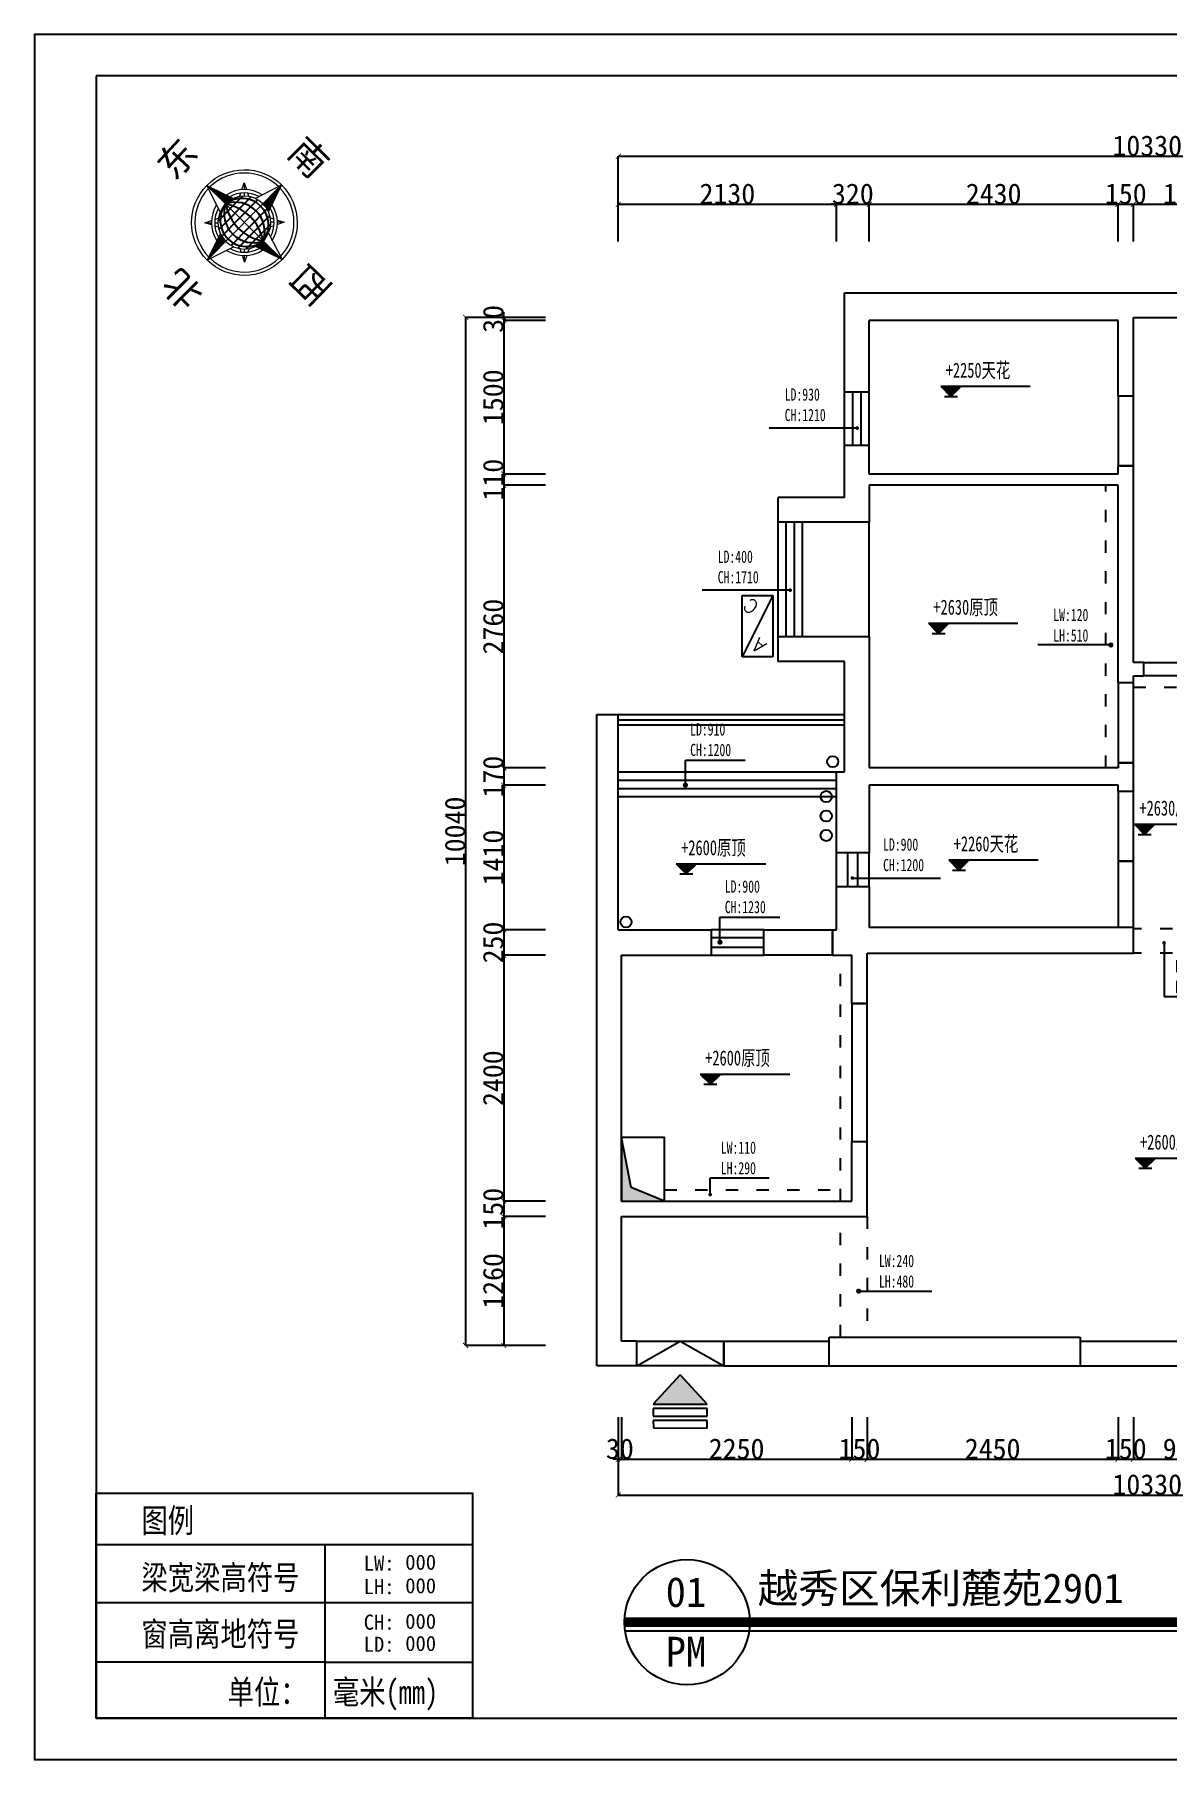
# Model space of a CAD drawing. Header units: millimetres. Extents: x -113526 to 211532, y -79714 to 28306.
# Drawn here: x 89964 to 101028, y -17124 to -278 of the extents above; entities that cross this region are included whole.
import ezdxf
from ezdxf.enums import TextEntityAlignment as Align

# ---------------------------------------------------------------- set-up
doc = ezdxf.new("R2010")
doc.units = ezdxf.units.MM
doc.header["$PDMODE"] = 35
doc.linetypes.add('ACAD_ISO03W100', pattern=[30, 12, -18])
for name, color, linetype in [('$Longfin_AP_HATCH', 1, 'Continuous'), ('10线框', 8, 'Continuous'), ('J-墙体', 7, 'Continuous'), ('原始图层', 150, 'Continuous'), ('填充', 8, 'Continuous'), ('层高', 151, 'Continuous'), ('文字说明', 4, 'Continuous'), ('文本层', 3, 'Continuous'), ('标注', 8, 'Continuous')]:
    doc.layers.add(name, color=color, linetype=linetype)
doc.layers.add('内线', color=8, linetype='Continuous', lineweight=9)
doc.layers.add('外线', color=4, linetype='Continuous', lineweight=15)
doc.styles.add('HT', font='simhei.ttf', dxfattribs={"width": 0.8})
doc.styles.get("Standard").update_dxf_attribs({"font": 'txt', "bigfont": 'gbcbig.shx'})
doc.styles.add('宋体', font='', dxfattribs={"width": 0.7})
doc.styles.add('标准', font='simhei.ttf')
doc.styles.add('黑体', font='simhei.ttf', dxfattribs={"width": 0.8})
doc.styles.get('宋体').set_extended_font_data('新宋体')
doc.dimstyles.new('50', dxfattribs={"dimtxt": 120, "dimasz": 50, "dimexe": 1, "dimexo": 1, "dimgap": 1, "dimtad": 1, "dimdec": 0, "dimtxsty": '标准', "dimblk": 'ARCHTICK', "dimcen": 0, "dimdle": 1, "dimclrd": 157, "dimclre": 157, "dimclrt": 40, "dimadec": 0, "dimazin": 0, "dimtfac": 1, "dimtdec": 0, "dimtix": 1, "dimtmove": 2, "dimatfit": 3, "dimldrblk": 'DOT', "dimfxl": 100, "dimarcsym": 0})

# ---------------------------------------------------------------- blocks, each defined once
blk = doc.blocks.new('图框')
at = {"layer": '10线框', "color": 4}
blk.add_lwpolyline([(320670, -86662), (301520, -86662), (301520, -100262), (320670, -100262)], close=True, dxfattribs=at)
blk = doc.blocks.new('*X105')
at = {"color": 0, "linetype": 'ByBlock'}
for p, q in [((-215.75, 162.49), (-215.747, 162.49)), ((-215.75, 162.48), (-215.743, 162.48)), ((-215.75, 162.47), (-215.74, 162.47)), ((-215.75, 162.46), (-215.737, 162.46)), ((-215.75, 162.45), (-215.733, 162.45)), ((-215.75, 162.44), (-215.73, 162.44)), ((-215.75, 162.43), (-215.727, 162.43)), ((-215.75, 162.42), (-215.723, 162.42)), ((-215.75, 162.41), (-215.72, 162.41)), ((-215.75, 162.4), (-215.717, 162.4)), ((-215.75, 162.39), (-215.713, 162.39)), ((-215.75, 162.38), (-215.71, 162.38)), ((-215.75, 162.37), (-215.707, 162.37)), ((-215.75, 162.36), (-215.703, 162.36)), ((-215.75, 162.35), (-215.7, 162.35)), ((-215.75, 162.34), (-215.697, 162.34)), ((-215.75, 162.33), (-215.693, 162.33)), ((-215.75, 162.32), (-215.69, 162.32)), ((-215.75, 162.31), (-215.687, 162.31)), ((-215.75, 162.3), (-215.683, 162.3)), ((-215.75, 162.29), (-215.68, 162.29)), ((-215.75, 162.28), (-215.677, 162.28)), ((-215.75, 162.27), (-215.673, 162.27)), ((-215.75, 162.26), (-215.67, 162.26)), ((-215.75, 162.25), (-215.667, 162.25))]:
    blk.add_line(p, q, dxfattribs=at)
blk = doc.blocks.new('A$C2CD672AE')
at = {"layer": '内线'}
for p, q in [((1439, 2139), (1490, 716)), ((1073, 1791), (1139, 1730)), ((1171, 1700), (1204, 1670)), ((1737, 1720), (1707, 1688)), ((1828, 1818), (1767, 1753)), ((2175, 1453), (753, 1402)), ((1192, 1134), (1222, 1167)), ((1757, 1155), (1725, 1185)), ((1101, 1037), (1161, 1102)), ((1855, 1064), (1790, 1124))]:
    blk.add_line(p, q, dxfattribs=at)
blk.add_ellipse((1464, 1427), major_axis=(711, 26), ratio=1, start_param=3.141978264177717, end_param=9.425163571357302, dxfattribs=at)
at = {"layer": '填充'}
for p, q in [((1219, 1686), (1690, 1703)), ((1117, 1504), (1805, 1529)), ((1150, 1594), (1766, 1616)), ((1123, 1326), (1812, 1351)), ((1163, 1239), (1779, 1261)), ((1239, 1152), (1709, 1169))]:
    blk.add_line(p, q, dxfattribs=at)
for centre, major_axis, start_param, end_param in [((1512, 1429), (359, 13), 1.703934, 4.579254), ((1638, 1434), (396, 14), 2.024394, 4.258792), ((1978, 1446), (624, 23), 2.535824, 3.747363), ((1417, 1426), (359, 13), -1.437658, 1.437662), ((1291, 1421), (396, 14), -1.117199, 1.117198), ((951, 1409), (624, 23), -0.605771, 0.605769)]:
    blk.add_ellipse(centre, major_axis=major_axis, ratio=1, start_param=start_param, end_param=end_param, dxfattribs=at)
at = {"layer": '外线', "color": 4}
for p, q in [((1326, 1755), (1439, 2139)), ((1439, 2139), (1578, 1764)), ((1119, 1708), (1073, 1791)), ((1073, 1791), (1160, 1752)), ((1166, 1621), (1142, 1665)), ((1204, 1732), (1249, 1711)), ((1658, 1726), (1702, 1749)), ((1745, 1773), (1828, 1818)), ((1768, 1688), (1748, 1642)), ((1828, 1818), (1788, 1732)), ((753, 1402), (1127, 1542)), ((1136, 1289), (753, 1402)), ((1792, 1566), (2175, 1453)), ((2175, 1453), (1801, 1313)), ((1160, 1167), (1181, 1212)), ((1762, 1233), (1786, 1190)), ((1101, 1037), (1140, 1123)), ((1184, 1082), (1101, 1037)), ((1270, 1129), (1226, 1105)), ((1490, 716), (1350, 1090)), ((1602, 1100), (1490, 716)), ((1724, 1123), (1679, 1144)), ((1855, 1064), (1769, 1103)), ((1810, 1147), (1855, 1064))]:
    blk.add_line(p, q, dxfattribs=at)
for major_axis, start_param, end_param in [((667, 24), 1.593102, 3.119284), ((667, 24), 0.022306, 1.548488), ((444, 16), 1.779546, 2.932844), ((444, 16), 0.208747, 1.362046), ((400, 14), 1.84607, 2.866322), ((356, 13), 3.142587, 9.425772), ((400, 14), 0.275272, 1.295524), ((667, 24), -1.548489, -0.022306), ((667, 24), 3.163899, 4.690082), ((444, 16), 3.350341, 4.503639), ((400, 14), 3.416861, 4.437113), ((444, 16), -1.362047, -0.208749), ((400, 14), -1.295523, -0.275271)]:
    blk.add_ellipse((1464, 1427), major_axis=major_axis, ratio=1, start_param=start_param, end_param=end_param, dxfattribs=at)
at = {"layer": '填充', "zscale": 1423.198896863453}
for p, xscale, yscale, rotation in [((316625, -217920), 1423.198923259011, 1423.198883873476, 2.064354803936039), ((220812, 316588), 1423.198883873476, 1423.198923259011, 92.06435480393606), ((-217884, -313734), 1423.198883873496, 1423.198923259011, 272.064354803936), ((-313697, 220775), 1423.198923259011, 1423.198883873476, 182.064354803936)]:
    blk.add_blockref('*X105', p, dxfattribs=dict(at, xscale=xscale, yscale=yscale, rotation=rotation))
at = {"layer": '文字说明', "color": 4, "style": '宋体'}
for s, rotation, p in [('东', 3.7854, (1155, 2475)), ('南', 271.9394, (2505, 1716)), ('北', 91.7842, (426, 1098)), ('西', 182.5946, (1780, 404))]:
    blk.add_text(s, height=370, rotation=rotation, dxfattribs=at).set_placement(p)
blk = doc.blocks.new('cgbv')
blk.add_hatch(color=151).paths.add_polyline_path([(703067, -239057), (702866, -239057), (702966, -239157)])
at = {"color": 151}
for p, q in [((702866, -239057), (703745, -239057)), ((702866, -239057), (702966, -239157)), ((702966, -239157), (703067, -239057)), ((702903, -239157), (703030, -239157))]:
    blk.add_line(p, q, dxfattribs=at)
blk = doc.blocks.new('ch')
at = {"layer": '层高', "color": 140, "xscale": 0.9948881077471015, "yscale": 0.9948881077471015, "zscale": 0.9948881077471015}
for p in [(-507037, 278825), (-502785, 277944), (-507158, 276511), (-502101, 276295), (-502351, 274644), (-505146, 274549), (-509621, 274162), (-506959, 274200), (-509386, 272109), (-505140, 271288), (-500779, 271238)]:
    blk.add_blockref('cgbv', p, dxfattribs=at)
at = {"layer": '层高', "char_height": 146.88, "width": 1024.42, "attachment_point": 1, "style": '宋体'}
for s, insert in [('{\\C2;+2250天花}', (192285, 41221)), ('{\\C2;+2600原顶}', (196537, 40340)), ('{\\C2;+2630原顶}', (192164, 38907)), ('{\\C2;+2700原顶}', (197221, 38691)), ('{\\C2;+2630原顶}', (194176, 36945)), ('{\\C2;+2640原顶}', (196971, 37040)), ('{\\C2;+2600原顶}', (189701, 36558)), ('{\\C2;+2260天花}', (192363, 36596)), ('{\\C2;+2600原顶}', (189936, 34505)), ('{\\C2;+2600原顶}', (194182, 33683)), ('{\\C2;+2600原顶}', (198543, 33634))]:
    blk.add_mtext(s, dxfattribs=dict(at, insert=insert))
blk = doc.blocks.new('_ArchTick')
at = {"color": 0, "linetype": 'ByBlock', "const_width": 0.15}
blk.add_lwpolyline([(-0.5, -0.5), (0.5, 0.5)], dxfattribs=at)
blk = doc.blocks.new('_Dot')
at = {"color": 0, "linetype": 'ByBlock', "lineweight": -2}
blk.add_line((-0.5, 0), (-1, 0), dxfattribs=at)
at = {"color": 0, "linetype": 'ByBlock', "const_width": 0.5}
blk.add_lwpolyline([(-0.25, 0, 1), (0.25, 0, 1)], format="xyb", close=True, dxfattribs=at)
blk = doc.blocks.new('DOT')
at = {"color": 0, "linetype": 'ByBlock'}
blk.add_line((-0.35, 0), (-1, 0), dxfattribs=at)
at = {"color": 0, "linetype": 'ByBlock', "const_width": 0.35}
blk.add_lwpolyline([(-0.175, 0, 1), (0.175, 0, 1)], format="xyb", close=True, dxfattribs=at)
blk = doc.blocks.new('DFBAHMGD')
h = blk.add_hatch(color=250)
h.dxf.hatch_style = 1
h.paths.add_polyline_path([(173975732, 71098565), (173975445, 71098303), (173975731, 71098039)])
at = {"layer": '标注', "color": 250}
for p, q in [((173975445, 71098303), (173975732, 71098565)), ((173975732, 71098565), (173975731, 71098039)), ((173975773, 71098038), (173975774, 71098565)), ((173975774, 71098565), (173975848, 71098565)), ((173975848, 71098565), (173975847, 71098038)), ((173975889, 71098038), (173975891, 71098565)), ((173975891, 71098565), (173975964, 71098564)), ((173975964, 71098564), (173975963, 71098038)), ((173975731, 71098039), (173975445, 71098303)), ((173975847, 71098038), (173975773, 71098038)), ((173975963, 71098038), (173975889, 71098038))]:
    blk.add_line(p, q, dxfattribs=at)
blk = doc.blocks.new('*D132')
at = {"color": 157, "lineweight": -2, "ltscale": 200, "transparency": 16777216}
for p, q in [((94546, -3040), (94546, -2990)), ((94954, -3040), (94545, -3040)), ((94954, -3070), (94545, -3070)), ((94546, -3040), (94546, -3070)), ((94546, -3070), (94546, -3120))]:
    blk.add_line(p, q, dxfattribs=at)
at = {"layer": 'Defpoints', "color": 0, "ltscale": 200, "transparency": 16777216}
for p in [(94546, -3070), (94955, -3040), (94955, -3070)]:
    blk.add_point(p, dxfattribs=at)
at = {"color": 157, "lineweight": -2, "ltscale": 200, "transparency": 16777216, "xscale": 50, "yscale": 50, "zscale": 50}
for p, rotation in [((94546, -3040), 270), ((94546, -3070), 90)]:
    blk.add_blockref('_ArchTick', p, dxfattribs=dict(at, rotation=rotation))
at = {"color": 2, "ltscale": 200, "transparency": 16777216, "insert": (94444, -3055), "char_height": 200, "attachment_point": 5, "rotation": 90, "style": '标准'}
blk.add_mtext('30', dxfattribs=at)
blk = doc.blocks.new('*D133')
at = {"color": 157, "lineweight": -2, "ltscale": 200, "transparency": 16777216}
for p, q in [((94954, -3070), (94545, -3070)), ((94546, -3069), (94546, -4571)), ((94954, -4570), (94545, -4570))]:
    blk.add_line(p, q, dxfattribs=at)
at = {"layer": 'Defpoints', "color": 0, "ltscale": 200, "transparency": 16777216}
for p in [(94955, -3070), (94546, -4570), (94955, -4570)]:
    blk.add_point(p, dxfattribs=at)
at = {"color": 157, "lineweight": -2, "ltscale": 200, "transparency": 16777216, "xscale": 50, "yscale": 50, "zscale": 50}
for p, rotation in [((94546, -3070), 90), ((94546, -4570), 270)]:
    blk.add_blockref('_ArchTick', p, dxfattribs=dict(at, rotation=rotation))
at = {"color": 2, "ltscale": 200, "transparency": 16777216, "insert": (94444, -3820), "char_height": 200, "attachment_point": 5, "rotation": 90, "style": '标准'}
blk.add_mtext('1500', dxfattribs=at)
blk = doc.blocks.new('*D134')
at = {"color": 157, "lineweight": -2, "ltscale": 200, "transparency": 16777216}
for p, q in [((94546, -4570), (94546, -4520)), ((94954, -4570), (94545, -4570)), ((94954, -4680), (94545, -4680)), ((94546, -4570), (94546, -4680)), ((94546, -4680), (94546, -4730))]:
    blk.add_line(p, q, dxfattribs=at)
at = {"layer": 'Defpoints', "color": 0, "ltscale": 200, "transparency": 16777216}
for p in [(94546, -4680), (94955, -4570), (94955, -4680)]:
    blk.add_point(p, dxfattribs=at)
at = {"color": 157, "lineweight": -2, "ltscale": 200, "transparency": 16777216, "xscale": 50, "yscale": 50, "zscale": 50}
for p, rotation in [((94546, -4570), 270), ((94546, -4680), 90)]:
    blk.add_blockref('_ArchTick', p, dxfattribs=dict(at, rotation=rotation))
at = {"color": 2, "ltscale": 200, "transparency": 16777216, "insert": (94444, -4625), "char_height": 200, "attachment_point": 5, "rotation": 90, "style": '标准'}
blk.add_mtext('110', dxfattribs=at)
blk = doc.blocks.new('*D135')
at = {"color": 157, "lineweight": -2, "ltscale": 200, "transparency": 16777216}
for p, q in [((94954, -4680), (94545, -4680)), ((94546, -4679), (94546, -7441)), ((94954, -7440), (94545, -7440))]:
    blk.add_line(p, q, dxfattribs=at)
at = {"layer": 'Defpoints', "color": 0, "ltscale": 200, "transparency": 16777216}
for p in [(94955, -4680), (94546, -7440), (94955, -7440)]:
    blk.add_point(p, dxfattribs=at)
at = {"color": 157, "lineweight": -2, "ltscale": 200, "transparency": 16777216, "xscale": 50, "yscale": 50, "zscale": 50}
for p, rotation in [((94546, -4680), 90), ((94546, -7440), 270)]:
    blk.add_blockref('_ArchTick', p, dxfattribs=dict(at, rotation=rotation))
at = {"color": 2, "ltscale": 200, "transparency": 16777216, "insert": (94444, -6060), "char_height": 200, "attachment_point": 5, "rotation": 90, "style": '标准'}
blk.add_mtext('2760', dxfattribs=at)
blk = doc.blocks.new('*D136')
at = {"color": 157, "lineweight": -2, "ltscale": 200, "transparency": 16777216}
for p, q in [((94546, -7440), (94546, -7390)), ((94954, -7440), (94545, -7440)), ((94546, -7440), (94546, -7610)), ((94954, -7610), (94545, -7610)), ((94546, -7610), (94546, -7660))]:
    blk.add_line(p, q, dxfattribs=at)
at = {"layer": 'Defpoints', "color": 0, "ltscale": 200, "transparency": 16777216}
for p in [(94955, -7440), (94546, -7610), (94955, -7610)]:
    blk.add_point(p, dxfattribs=at)
at = {"color": 157, "lineweight": -2, "ltscale": 200, "transparency": 16777216, "xscale": 50, "yscale": 50, "zscale": 50}
for p, rotation in [((94546, -7440), 270), ((94546, -7610), 90)]:
    blk.add_blockref('_ArchTick', p, dxfattribs=dict(at, rotation=rotation))
at = {"color": 2, "ltscale": 200, "transparency": 16777216, "insert": (94444, -7525), "char_height": 200, "attachment_point": 5, "rotation": 90, "style": '标准'}
blk.add_mtext('170', dxfattribs=at)
blk = doc.blocks.new('*D137')
at = {"color": 157, "lineweight": -2, "ltscale": 200, "transparency": 16777216}
for p, q in [((94954, -7610), (94545, -7610)), ((94546, -7609), (94546, -9021)), ((94954, -9020), (94545, -9020))]:
    blk.add_line(p, q, dxfattribs=at)
at = {"layer": 'Defpoints', "color": 0, "ltscale": 200, "transparency": 16777216}
for p in [(94955, -7610), (94546, -9020), (94955, -9020)]:
    blk.add_point(p, dxfattribs=at)
at = {"color": 157, "lineweight": -2, "ltscale": 200, "transparency": 16777216, "xscale": 50, "yscale": 50, "zscale": 50}
for p, rotation in [((94546, -7610), 90), ((94546, -9020), 270)]:
    blk.add_blockref('_ArchTick', p, dxfattribs=dict(at, rotation=rotation))
at = {"color": 2, "ltscale": 200, "transparency": 16777216, "insert": (94444, -8315), "char_height": 200, "attachment_point": 5, "rotation": 90, "style": '标准'}
blk.add_mtext('1410', dxfattribs=at)
blk = doc.blocks.new('*D138')
at = {"color": 157, "lineweight": -2, "ltscale": 200, "transparency": 16777216}
for p, q in [((94954, -9020), (94545, -9020)), ((94546, -9020), (94546, -8970)), ((94546, -9020), (94546, -9270)), ((94954, -9270), (94545, -9270)), ((94546, -9270), (94546, -9320))]:
    blk.add_line(p, q, dxfattribs=at)
at = {"layer": 'Defpoints', "color": 0, "ltscale": 200, "transparency": 16777216}
for p in [(94955, -9020), (94546, -9270), (94955, -9270)]:
    blk.add_point(p, dxfattribs=at)
at = {"color": 157, "lineweight": -2, "ltscale": 200, "transparency": 16777216, "xscale": 50, "yscale": 50, "zscale": 50}
for p, rotation in [((94546, -9020), 270), ((94546, -9270), 90)]:
    blk.add_blockref('_ArchTick', p, dxfattribs=dict(at, rotation=rotation))
at = {"color": 2, "ltscale": 200, "transparency": 16777216, "insert": (94444, -9145), "char_height": 200, "attachment_point": 5, "rotation": 90, "style": '标准'}
blk.add_mtext('250', dxfattribs=at)
blk = doc.blocks.new('*D139')
at = {"color": 157, "lineweight": -2, "ltscale": 200, "transparency": 16777216}
for p, q in [((94954, -9270), (94545, -9270)), ((94546, -9269), (94546, -11671)), ((94954, -11670), (94545, -11670))]:
    blk.add_line(p, q, dxfattribs=at)
at = {"layer": 'Defpoints', "color": 0, "ltscale": 200, "transparency": 16777216}
for p in [(94955, -9270), (94546, -11670), (94955, -11670)]:
    blk.add_point(p, dxfattribs=at)
at = {"color": 157, "lineweight": -2, "ltscale": 200, "transparency": 16777216, "xscale": 50, "yscale": 50, "zscale": 50}
for p, rotation in [((94546, -9270), 90), ((94546, -11670), 270)]:
    blk.add_blockref('_ArchTick', p, dxfattribs=dict(at, rotation=rotation))
at = {"color": 2, "ltscale": 200, "transparency": 16777216, "insert": (94444, -10470), "char_height": 200, "attachment_point": 5, "rotation": 90, "style": '标准'}
blk.add_mtext('2400', dxfattribs=at)
blk = doc.blocks.new('*D140')
at = {"color": 157, "lineweight": -2, "ltscale": 200, "transparency": 16777216}
for p, q in [((94546, -11670), (94546, -11620)), ((94954, -11670), (94545, -11670)), ((94546, -11670), (94546, -11820)), ((94954, -11820), (94545, -11820)), ((94546, -11820), (94546, -11870))]:
    blk.add_line(p, q, dxfattribs=at)
at = {"layer": 'Defpoints', "color": 0, "ltscale": 200, "transparency": 16777216}
for p in [(94955, -11670), (94546, -11820), (94955, -11820)]:
    blk.add_point(p, dxfattribs=at)
at = {"color": 157, "lineweight": -2, "ltscale": 200, "transparency": 16777216, "xscale": 50, "yscale": 50, "zscale": 50}
for p, rotation in [((94546, -11670), 270), ((94546, -11820), 90)]:
    blk.add_blockref('_ArchTick', p, dxfattribs=dict(at, rotation=rotation))
at = {"color": 2, "ltscale": 200, "transparency": 16777216, "insert": (94444, -11745), "char_height": 200, "attachment_point": 5, "rotation": 90, "style": '标准'}
blk.add_mtext('150', dxfattribs=at)
blk = doc.blocks.new('*D141')
at = {"color": 157, "lineweight": -2, "ltscale": 200, "transparency": 16777216}
for p, q in [((94954, -11820), (94545, -11820)), ((94546, -11819), (94546, -13081)), ((94954, -13080), (94545, -13080))]:
    blk.add_line(p, q, dxfattribs=at)
at = {"layer": 'Defpoints', "color": 0, "ltscale": 200, "transparency": 16777216}
for p in [(94955, -11820), (94546, -13080), (94955, -13080)]:
    blk.add_point(p, dxfattribs=at)
at = {"color": 157, "lineweight": -2, "ltscale": 200, "transparency": 16777216, "xscale": 50, "yscale": 50, "zscale": 50}
for p, rotation in [((94546, -11820), 90), ((94546, -13080), 270)]:
    blk.add_blockref('_ArchTick', p, dxfattribs=dict(at, rotation=rotation))
at = {"color": 2, "ltscale": 200, "transparency": 16777216, "insert": (94444, -12450), "char_height": 200, "attachment_point": 5, "rotation": 90, "style": '标准'}
blk.add_mtext('1260', dxfattribs=at)
blk = doc.blocks.new('*D142')
at = {"color": 157, "lineweight": -2, "ltscale": 200, "transparency": 16777216}
for p, q in [((94954, -3040), (94173, -3040)), ((94174, -3039), (94174, -13081)), ((94954, -13080), (94173, -13080))]:
    blk.add_line(p, q, dxfattribs=at)
at = {"layer": 'Defpoints', "color": 0, "ltscale": 200, "transparency": 16777216}
for p in [(94955, -3040), (94174, -13080), (94955, -13080)]:
    blk.add_point(p, dxfattribs=at)
at = {"color": 157, "lineweight": -2, "ltscale": 200, "transparency": 16777216, "xscale": 50, "yscale": 50, "zscale": 50}
for p, rotation in [((94174, -3040), 90), ((94174, -13080), 270)]:
    blk.add_blockref('_ArchTick', p, dxfattribs=dict(at, rotation=rotation))
at = {"color": 2, "ltscale": 200, "transparency": 16777216, "insert": (94072, -8060), "char_height": 200, "attachment_point": 5, "rotation": 90, "style": '标准'}
blk.add_mtext('10040', dxfattribs=at)
blk = doc.blocks.new('*D143')
at = {"color": 157, "lineweight": -2, "ltscale": 200, "transparency": 16777216}
for p, q in [((95664, -1936), (97796, -1936)), ((95665, -2299), (95665, -1935)), ((97795, -2299), (97795, -1935))]:
    blk.add_line(p, q, dxfattribs=at)
at = {"layer": 'Defpoints', "color": 0, "ltscale": 200, "transparency": 16777216}
for p in [(97795, -1936), (95665, -2300), (97795, -2300)]:
    blk.add_point(p, dxfattribs=at)
at = {"color": 157, "lineweight": -2, "ltscale": 200, "transparency": 16777216, "xscale": 50, "yscale": 50, "zscale": 50, "rotation": 180}
blk.add_blockref('_ArchTick', (95665, -1936), dxfattribs=at)
at = {"color": 157, "lineweight": -2, "ltscale": 200, "transparency": 16777216, "xscale": 50, "yscale": 50, "zscale": 50}
blk.add_blockref('_ArchTick', (97795, -1936), dxfattribs=at)
at = {"color": 2, "ltscale": 200, "transparency": 16777216, "insert": (96730, -1834), "char_height": 200, "attachment_point": 5, "style": '标准'}
blk.add_mtext('2130', dxfattribs=at)
blk = doc.blocks.new('*D144')
at = {"color": 157, "lineweight": -2, "ltscale": 200, "transparency": 16777216}
for p, q in [((97795, -1936), (97745, -1936)), ((97795, -2299), (97795, -1935)), ((97795, -1936), (98115, -1936)), ((98115, -2299), (98115, -1935)), ((98115, -1936), (98165, -1936))]:
    blk.add_line(p, q, dxfattribs=at)
at = {"layer": 'Defpoints', "color": 0, "ltscale": 200, "transparency": 16777216}
for p in [(98115, -1936), (97795, -2300), (98115, -2300)]:
    blk.add_point(p, dxfattribs=at)
at = {"color": 157, "lineweight": -2, "ltscale": 200, "transparency": 16777216, "xscale": 50, "yscale": 50, "zscale": 50}
blk.add_blockref('_ArchTick', (97795, -1936), dxfattribs=at)
at = {"color": 157, "lineweight": -2, "ltscale": 200, "transparency": 16777216, "xscale": 50, "yscale": 50, "zscale": 50, "rotation": 180}
blk.add_blockref('_ArchTick', (98115, -1936), dxfattribs=at)
at = {"color": 2, "ltscale": 200, "transparency": 16777216, "insert": (97955, -1834), "char_height": 200, "attachment_point": 5, "style": '标准'}
blk.add_mtext('320', dxfattribs=at)
blk = doc.blocks.new('*D145')
at = {"color": 157, "lineweight": -2, "ltscale": 200, "transparency": 16777216}
for p, q in [((98114, -1936), (100546, -1936)), ((98115, -2299), (98115, -1935)), ((100545, -2299), (100545, -1935))]:
    blk.add_line(p, q, dxfattribs=at)
at = {"layer": 'Defpoints', "color": 0, "ltscale": 200, "transparency": 16777216}
for p in [(100545, -1936), (98115, -2300), (100545, -2300)]:
    blk.add_point(p, dxfattribs=at)
at = {"color": 157, "lineweight": -2, "ltscale": 200, "transparency": 16777216, "xscale": 50, "yscale": 50, "zscale": 50, "rotation": 180}
blk.add_blockref('_ArchTick', (98115, -1936), dxfattribs=at)
at = {"color": 157, "lineweight": -2, "ltscale": 200, "transparency": 16777216, "xscale": 50, "yscale": 50, "zscale": 50}
blk.add_blockref('_ArchTick', (100545, -1936), dxfattribs=at)
at = {"color": 2, "ltscale": 200, "transparency": 16777216, "insert": (99330, -1834), "char_height": 200, "attachment_point": 5, "style": '标准'}
blk.add_mtext('2430', dxfattribs=at)
blk = doc.blocks.new('*D146')
at = {"color": 157, "lineweight": -2, "ltscale": 200, "transparency": 16777216}
for p, q in [((100545, -1936), (100495, -1936)), ((100545, -2299), (100545, -1935)), ((100545, -1936), (100695, -1936)), ((100695, -2299), (100695, -1935)), ((100695, -1936), (100745, -1936))]:
    blk.add_line(p, q, dxfattribs=at)
at = {"layer": 'Defpoints', "color": 0, "ltscale": 200, "transparency": 16777216}
for p in [(100695, -1936), (100545, -2300), (100695, -2300)]:
    blk.add_point(p, dxfattribs=at)
at = {"color": 157, "lineweight": -2, "ltscale": 200, "transparency": 16777216, "xscale": 50, "yscale": 50, "zscale": 50}
blk.add_blockref('_ArchTick', (100545, -1936), dxfattribs=at)
at = {"color": 157, "lineweight": -2, "ltscale": 200, "transparency": 16777216, "xscale": 50, "yscale": 50, "zscale": 50, "rotation": 180}
blk.add_blockref('_ArchTick', (100695, -1936), dxfattribs=at)
at = {"color": 2, "ltscale": 200, "transparency": 16777216, "insert": (100620, -1834), "char_height": 200, "attachment_point": 5, "style": '标准'}
blk.add_mtext('150', dxfattribs=at)
blk = doc.blocks.new('*D147')
at = {"color": 157, "lineweight": -2, "ltscale": 200, "transparency": 16777216}
for p, q in [((100694, -1936), (101816, -1936)), ((100695, -2299), (100695, -1935)), ((101815, -2299), (101815, -1935))]:
    blk.add_line(p, q, dxfattribs=at)
at = {"layer": 'Defpoints', "color": 0, "ltscale": 200, "transparency": 16777216}
for p in [(101815, -1936), (100695, -2300), (101815, -2300)]:
    blk.add_point(p, dxfattribs=at)
at = {"color": 157, "lineweight": -2, "ltscale": 200, "transparency": 16777216, "xscale": 50, "yscale": 50, "zscale": 50, "rotation": 180}
blk.add_blockref('_ArchTick', (100695, -1936), dxfattribs=at)
at = {"color": 157, "lineweight": -2, "ltscale": 200, "transparency": 16777216, "xscale": 50, "yscale": 50, "zscale": 50}
blk.add_blockref('_ArchTick', (101815, -1936), dxfattribs=at)
at = {"color": 2, "ltscale": 200, "transparency": 16777216, "insert": (101255, -1834), "char_height": 200, "attachment_point": 5, "style": '标准'}
blk.add_mtext('1120', dxfattribs=at)
blk = doc.blocks.new('*D150')
at = {"color": 157, "lineweight": -2, "ltscale": 200, "transparency": 16777216}
for p, q in [((95664, -1467), (105996, -1467)), ((95665, -2299), (95665, -1466)), ((105995, -2299), (105995, -1466))]:
    blk.add_line(p, q, dxfattribs=at)
at = {"layer": 'Defpoints', "color": 0, "ltscale": 200, "transparency": 16777216}
for p in [(105995, -1467), (95665, -2300), (105995, -2300)]:
    blk.add_point(p, dxfattribs=at)
at = {"color": 157, "lineweight": -2, "ltscale": 200, "transparency": 16777216, "xscale": 50, "yscale": 50, "zscale": 50, "rotation": 180}
blk.add_blockref('_ArchTick', (95665, -1467), dxfattribs=at)
at = {"color": 157, "lineweight": -2, "ltscale": 200, "transparency": 16777216, "xscale": 50, "yscale": 50, "zscale": 50}
blk.add_blockref('_ArchTick', (105995, -1467), dxfattribs=at)
at = {"color": 2, "ltscale": 200, "transparency": 16777216, "insert": (100830, -1365), "char_height": 200, "attachment_point": 5, "style": '标准'}
blk.add_mtext('10330', dxfattribs=at)
blk = doc.blocks.new('*D158')
at = {"color": 157, "lineweight": -2, "ltscale": 200, "transparency": 16777216}
for p, q in [((95665, -13781), (95665, -14193)), ((95695, -13781), (95695, -14193)), ((95665, -14192), (95615, -14192)), ((95665, -14192), (95695, -14192)), ((95695, -14192), (95745, -14192))]:
    blk.add_line(p, q, dxfattribs=at)
at = {"layer": 'Defpoints', "color": 0, "ltscale": 200, "transparency": 16777216}
for p in [(95665, -13780), (95695, -13780), (95695, -14192)]:
    blk.add_point(p, dxfattribs=at)
at = {"color": 157, "lineweight": -2, "ltscale": 200, "transparency": 16777216, "xscale": 50, "yscale": 50, "zscale": 50}
blk.add_blockref('_ArchTick', (95665, -14192), dxfattribs=at)
at = {"color": 157, "lineweight": -2, "ltscale": 200, "transparency": 16777216, "xscale": 50, "yscale": 50, "zscale": 50, "rotation": 180}
blk.add_blockref('_ArchTick', (95695, -14192), dxfattribs=at)
at = {"color": 2, "ltscale": 200, "transparency": 16777216, "insert": (95680, -14090), "char_height": 200, "attachment_point": 5, "style": '标准'}
blk.add_mtext('30', dxfattribs=at)
blk = doc.blocks.new('*D159')
at = {"color": 157, "lineweight": -2, "ltscale": 200, "transparency": 16777216}
for p, q in [((95695, -13781), (95695, -14193)), ((97945, -13781), (97945, -14193)), ((95694, -14192), (97946, -14192))]:
    blk.add_line(p, q, dxfattribs=at)
at = {"layer": 'Defpoints', "color": 0, "ltscale": 200, "transparency": 16777216}
for p in [(95695, -13780), (97945, -13780), (97945, -14192)]:
    blk.add_point(p, dxfattribs=at)
at = {"color": 157, "lineweight": -2, "ltscale": 200, "transparency": 16777216, "xscale": 50, "yscale": 50, "zscale": 50, "rotation": 180}
blk.add_blockref('_ArchTick', (95695, -14192), dxfattribs=at)
at = {"color": 157, "lineweight": -2, "ltscale": 200, "transparency": 16777216, "xscale": 50, "yscale": 50, "zscale": 50}
blk.add_blockref('_ArchTick', (97945, -14192), dxfattribs=at)
at = {"color": 2, "ltscale": 200, "transparency": 16777216, "insert": (96820, -14090), "char_height": 200, "attachment_point": 5, "style": '标准'}
blk.add_mtext('2250', dxfattribs=at)
blk = doc.blocks.new('*D160')
at = {"color": 157, "lineweight": -2, "ltscale": 200, "transparency": 16777216}
for p, q in [((97945, -13781), (97945, -14193)), ((98095, -13781), (98095, -14193)), ((97945, -14192), (97895, -14192)), ((97945, -14192), (98095, -14192)), ((98095, -14192), (98145, -14192))]:
    blk.add_line(p, q, dxfattribs=at)
at = {"layer": 'Defpoints', "color": 0, "ltscale": 200, "transparency": 16777216}
for p in [(97945, -13780), (98095, -13780), (98095, -14192)]:
    blk.add_point(p, dxfattribs=at)
at = {"color": 157, "lineweight": -2, "ltscale": 200, "transparency": 16777216, "xscale": 50, "yscale": 50, "zscale": 50}
blk.add_blockref('_ArchTick', (97945, -14192), dxfattribs=at)
at = {"color": 157, "lineweight": -2, "ltscale": 200, "transparency": 16777216, "xscale": 50, "yscale": 50, "zscale": 50, "rotation": 180}
blk.add_blockref('_ArchTick', (98095, -14192), dxfattribs=at)
at = {"color": 2, "ltscale": 200, "transparency": 16777216, "insert": (98020, -14090), "char_height": 200, "attachment_point": 5, "style": '标准'}
blk.add_mtext('150', dxfattribs=at)
blk = doc.blocks.new('*D161')
at = {"color": 157, "lineweight": -2, "ltscale": 200, "transparency": 16777216}
for p, q in [((98095, -13781), (98095, -14193)), ((100545, -13781), (100545, -14193)), ((98094, -14192), (100546, -14192))]:
    blk.add_line(p, q, dxfattribs=at)
at = {"layer": 'Defpoints', "color": 0, "ltscale": 200, "transparency": 16777216}
for p in [(98095, -13780), (100545, -13780), (100545, -14192)]:
    blk.add_point(p, dxfattribs=at)
at = {"color": 157, "lineweight": -2, "ltscale": 200, "transparency": 16777216, "xscale": 50, "yscale": 50, "zscale": 50, "rotation": 180}
blk.add_blockref('_ArchTick', (98095, -14192), dxfattribs=at)
at = {"color": 157, "lineweight": -2, "ltscale": 200, "transparency": 16777216, "xscale": 50, "yscale": 50, "zscale": 50}
blk.add_blockref('_ArchTick', (100545, -14192), dxfattribs=at)
at = {"color": 2, "ltscale": 200, "transparency": 16777216, "insert": (99320, -14090), "char_height": 200, "attachment_point": 5, "style": '标准'}
blk.add_mtext('2450', dxfattribs=at)
blk = doc.blocks.new('*D162')
at = {"color": 157, "lineweight": -2, "ltscale": 200, "transparency": 16777216}
for p, q in [((100545, -13781), (100545, -14193)), ((100695, -13781), (100695, -14193)), ((100545, -14192), (100495, -14192)), ((100545, -14192), (100695, -14192)), ((100695, -14192), (100745, -14192))]:
    blk.add_line(p, q, dxfattribs=at)
at = {"layer": 'Defpoints', "color": 0, "ltscale": 200, "transparency": 16777216}
for p in [(100545, -13780), (100695, -13780), (100695, -14192)]:
    blk.add_point(p, dxfattribs=at)
at = {"color": 157, "lineweight": -2, "ltscale": 200, "transparency": 16777216, "xscale": 50, "yscale": 50, "zscale": 50}
blk.add_blockref('_ArchTick', (100545, -14192), dxfattribs=at)
at = {"color": 157, "lineweight": -2, "ltscale": 200, "transparency": 16777216, "xscale": 50, "yscale": 50, "zscale": 50, "rotation": 180}
blk.add_blockref('_ArchTick', (100695, -14192), dxfattribs=at)
at = {"color": 2, "ltscale": 200, "transparency": 16777216, "insert": (100620, -14090), "char_height": 200, "attachment_point": 5, "style": '标准'}
blk.add_mtext('150', dxfattribs=at)
blk = doc.blocks.new('*D163')
at = {"color": 157, "lineweight": -2, "ltscale": 200, "transparency": 16777216}
for p, q in [((100695, -13781), (100695, -14193)), ((101675, -13781), (101675, -14193)), ((100694, -14192), (101676, -14192))]:
    blk.add_line(p, q, dxfattribs=at)
at = {"layer": 'Defpoints', "color": 0, "ltscale": 200, "transparency": 16777216}
for p in [(100695, -13780), (101675, -13780), (101675, -14192)]:
    blk.add_point(p, dxfattribs=at)
at = {"color": 157, "lineweight": -2, "ltscale": 200, "transparency": 16777216, "xscale": 50, "yscale": 50, "zscale": 50, "rotation": 180}
blk.add_blockref('_ArchTick', (100695, -14192), dxfattribs=at)
at = {"color": 157, "lineweight": -2, "ltscale": 200, "transparency": 16777216, "xscale": 50, "yscale": 50, "zscale": 50}
blk.add_blockref('_ArchTick', (101675, -14192), dxfattribs=at)
at = {"color": 2, "ltscale": 200, "transparency": 16777216, "insert": (101185, -14090), "char_height": 200, "attachment_point": 5, "style": '标准'}
blk.add_mtext('980', dxfattribs=at)
blk = doc.blocks.new('*D168')
at = {"color": 157, "lineweight": -2, "ltscale": 200, "transparency": 16777216}
for p, q in [((95665, -13781), (95665, -14542)), ((105995, -13781), (105995, -14542)), ((95664, -14541), (105996, -14541))]:
    blk.add_line(p, q, dxfattribs=at)
at = {"layer": 'Defpoints', "color": 0, "ltscale": 200, "transparency": 16777216}
for p in [(95665, -13780), (105995, -13780), (105995, -14541)]:
    blk.add_point(p, dxfattribs=at)
at = {"color": 157, "lineweight": -2, "ltscale": 200, "transparency": 16777216, "xscale": 50, "yscale": 50, "zscale": 50, "rotation": 180}
blk.add_blockref('_ArchTick', (95665, -14541), dxfattribs=at)
at = {"color": 157, "lineweight": -2, "ltscale": 200, "transparency": 16777216, "xscale": 50, "yscale": 50, "zscale": 50}
blk.add_blockref('_ArchTick', (105995, -14541), dxfattribs=at)
at = {"color": 2, "ltscale": 200, "transparency": 16777216, "insert": (100830, -14439), "char_height": 200, "attachment_point": 5, "style": '标准'}
blk.add_mtext('10330', dxfattribs=at)
blk = doc.blocks.new('sadffgdj')
at = {"color": 250, "linetype": 'Continuous'}
for p, q in [((108091, -7757), (108692, -7757)), ((108091, -8057), (108091, -7757)), ((108692, -7757), (108692, -8057)), ((108692, -8057), (108091, -8057))]:
    blk.add_line(p, q, dxfattribs=at)
at = {"color": 250, "linetype": 'ByBlock'}
blk.add_line((108692, -8057), (108091, -7757), dxfattribs=at)
at = {"color": 250, "linetype": 'Continuous'}
for s, p in [('A', (108220, -8005)), ('C', (108598, -7933))]:
    blk.add_text(s, height=136, rotation=48.9322, dxfattribs=at).set_placement(p)
blk = doc.blocks.new('fgdjghj')
at = {"color": 1, "linetype": 'ACAD_ISO03W100', "ltscale": 10}
for p, q in [((100425, -7440), (100425, -4680)), ((100695, -6650), (101675, -6650)), ((101815, -6650), (105465, -6650)), ((101675, -9010), (100695, -9010)), ((101675, -9250), (100695, -9250)), ((97835, -11670), (97835, -9270)), ((96115, -11560), (97835, -11560)), ((97835, -13000), (97835, -11820)), ((98095, -11820), (98095, -13000))]:
    blk.add_line(p, q, dxfattribs=at)
blk = doc.blocks.new('c')
at = {"layer": '标注', "color": 2, "char_height": 120, "width": 773.09, "style": '宋体'}
for s, insert, attachment_point in [('LD:930\\PCH:1210', (188222, 31886), 1), ('LD:400\\PCH:1700', (197450, 31317), 1), ('LD:400\\PCH:1710', (187568, 30302), 1), ('LD:910\\PCH:1200', (187299, 28293), 7), ('LD:400\\PCH:1700', (197465, 28527), 1), ('LD:900\\PCH:1200', (189183, 27491), 1), ('LD:900\\PCH:1230', (187637, 26759), 7), ('LD:90\\PCH:2220', (197355, 24800), 1)]:
    blk.add_mtext(s, dxfattribs=dict(at, insert=insert, attachment_point=attachment_point))
at = {"ltscale": 200}
for points in [[(188930, 31498), (188071, 31498)], [(197150, 30929), (198009, 30929)], [(188276, 29915), (187417, 29915)], [(197165, 28139), (198024, 28139)], [(188883, 27104), (189742, 27104)], [(197055, 24413), (197914, 24413)]]:
    blk.add_leader(points, dimstyle='50', override={"dimtxt": 240, "dimgap": 1, "dimtad": 0, "dimclrt": 2, "dimldrblk": 'DOT'}, dxfattribs=at)
for points in [[(187252, 28011), (187252, 28256), (187836, 28256)], [(187590, 26477), (187590, 26722), (188174, 26722)]]:
    blk.add_leader(points, dimstyle='50', dxfattribs=at)
blk = doc.blocks.new('L')
at = {"layer": '标注', "color": 2, "char_height": 120, "width": 773.09, "attachment_point": 1, "style": '宋体'}
for s, insert in [('LW:120\\PLH:510', (196210, 33411)), ('LW:110\\PLH:410', (199452, 32553)), ('LW:240\\PLH:490', (197397, 29980)), ('LW:110\\PLH:290', (192964, 28208)), ('LW:240\\PLH:480', (194508, 27102))]:
    blk.add_mtext(s, dxfattribs=dict(at, insert=insert))
at = {"ltscale": 200}
for points in [[(196773, 33057), (196061, 33057)], [(194310, 26747), (195023, 26747)]]:
    blk.add_leader(points, dimstyle='50', dxfattribs=at)
for points in [[(199347, 32721), (199347, 32197), (199922, 32197)], [(197292, 30148), (197292, 29624), (197867, 29624)], [(192860, 27690), (192860, 27852), (193435, 27852)]]:
    blk.add_leader(points, dimstyle='50', override={"dimtxt": 200, "dimgap": 1, "dimtad": 0, "dimclrt": 2, "dimldrblk": 'DOT'}, dxfattribs=at)

msp = doc.modelspace()

# ---------------------------------------------------------------- hatches: boundary and pattern name
at = {"ltscale": 200}
msp.add_hatch(color=8, dxfattribs=at).paths.add_polyline_path([(96115, -11669.7), (95790.3, -11538.2), (95695, -11049.7), (95695, -11669.7)])

# ---------------------------------------------------------------- linework, layer by layer
for p, q in [((97875, -3769.7), (97875, -2799.7)), ((97875, -2799.7), (105705, -2799.7)), ((98115, -3769.7), (98115, -3069.7)), ((100545, -3069.7), (98115, -3069.7)), ((100545, -3809.7), (100545, -3069.7)), ((100695, -3809.7), (100695, -3039.7)), ((100695, -3039.7), (105465, -3039.7)), ((98115, -3769.7), (97875, -3769.7)), ((100695, -3809.7), (100545, -3809.7)), ((97875, -4799.7), (97875, -4289.7)), ((98115, -4289.7), (97875, -4289.7)), ((98115, -4569.7), (98115, -4289.7)), ((100545, -4569.7), (100545, -4489.7)), ((100695, -4489.7), (100545, -4489.7)), ((100695, -6409.7), (100695, -4489.7)), ((100545, -4569.7), (98115, -4569.7)), ((100545, -4679.7), (98115, -4679.7)), ((98115, -4679.7), (98115, -5039.7)), ((100545, -6409.7), (100545, -4679.7)), ((100545, -6609.7), (100545, -4679.7)), ((97875, -4799.7), (97225, -4799.7)), ((97225, -5039.7), (97225, -4799.7)), ((98115, -5039.7), (97225, -5039.7)), ((98115, -6159.7), (97225, -6159.7)), ((97225, -6399.7), (97225, -6159.7)), ((98115, -6159.7), (98115, -7439.7)), ((97875, -6399.7), (97225, -6399.7)), ((97875, -7479.7), (97875, -6399.7)), ((100795, -6409.7), (100695, -6409.7)), ((100695, -6609.7), (100695, -6539.7)), ((100695, -6539.7), (100795, -6539.7)), ((100795, -6539.7), (100795, -6409.7)), ((100695, -6609.7), (100545, -6609.7)), ((95455, -13279.7), (95455, -6919.7)), ((95455, -6919.7), (95665, -6919.7)), ((95665, -9019.7), (95665, -6919.7)), ((100695, -7389.7), (100545, -7389.7)), ((100545, -7389.7), (100545, -7439.7)), ((100695, -7669.7), (100695, -7389.7)), ((97795, -7479.7), (97875, -7479.7)), ((97795, -8269.7), (97795, -7479.7)), ((100545, -7439.7), (98115, -7439.7)), ((98115, -7609.7), (98115, -8269.7)), ((100545, -7609.7), (98115, -7609.7)), ((100545, -7669.7), (100545, -7609.7)), ((100695, -7669.7), (100545, -7669.7)), ((98115, -8269.7), (97795, -8269.7)), ((100695, -8349.7), (100545, -8349.7)), ((100545, -8349.7), (100545, -8999.7)), ((100695, -9249.7), (100695, -8349.7)), ((97795, -9019.7), (97795, -8599.7)), ((98115, -8599.7), (97795, -8599.7)), ((98115, -8599.7), (98115, -8999.7)), ((95665, -9019.7), (96575, -9019.7)), ((96575, -9269.7), (96575, -9019.7)), ((97085, -9269.7), (97085, -9019.7)), ((97755, -9019.7), (97795, -9019.7)), ((97755, -9269.7), (97755, -9019.7)), ((100695, -8999.7), (98115, -8999.7)), ((98095, -9739.7), (98095, -9249.7)), ((98095, -9249.7), (100695, -9249.7)), ((95695, -11669.7), (95695, -9269.7)), ((95695, -9269.7), (96575, -9269.7)), ((97755, -9269.7), (97945, -9269.7)), ((97945, -9739.7), (97945, -9269.7)), ((97945, -9739.7), (98095, -9739.7)), ((97945, -11669.7), (97945, -11089.7)), ((97945, -11089.7), (98095, -11089.7)), ((98095, -11819.7), (98095, -11089.7)), ((95695, -11669.7), (97945, -11669.7)), ((95695, -13039.7), (95695, -11819.7)), ((95695, -11819.7), (98095, -11819.7)), ((95845, -13039.7), (95695, -13039.7)), ((95845, -13279.7), (95845, -13039.7)), ((96695, -13279.7), (96695, -13039.7)), ((96695, -13039.7), (97725, -13039.7)), ((97725, -13279.7), (97725, -12999.7)), ((97725, -12999.7), (100175, -12999.7)), ((100175, -12999.7), (100175, -13279.7)), ((100175, -13039.7), (104755, -13039.7)), ((95845, -13279.7), (95455, -13279.7)), ((96695, -13279.7), (106235, -13279.7))]:
    msp.add_line(p, q, dxfattribs=at)
at = {"color": 4, "ltscale": 200}
for p, q in [((97875, -4289.7), (97875, -3769.7)), ((98115, -4289.7), (98115, -3769.7)), ((97225, -6159.7), (97225, -5039.7)), ((97465, -6159.7), (97465, -5039.7)), ((95665, -6919.7), (97875, -6919.7)), ((95665, -7019.7), (97875, -7019.7)), ((95665, -7479.7), (97795, -7479.7)), ((95665, -7719.7), (97795, -7719.7)), ((97795, -8599.7), (97795, -8269.7)), ((98115, -8599.7), (98115, -8269.7)), ((97085, -9019.7), (96575, -9019.7)), ((96575, -9269.7), (97085, -9269.7))]:
    msp.add_line(p, q, dxfattribs=at)
at = {"color": 8, "ltscale": 200}
for p, q in [((97955, -4289.7), (97955, -3769.7)), ((98035, -4289.7), (98035, -3769.7)), ((97305, -6159.7), (97305, -5039.7)), ((97385, -6159.7), (97385, -5039.7)), ((98115, -6159.7), (98115, -5039.7)), ((95665, -6969.7), (97875, -6969.7)), ((95665, -7559.7), (97795, -7559.7)), ((95665, -7639.7), (97795, -7639.7)), ((97905, -8599.7), (97905, -8269.7)), ((98005, -8599.7), (98005, -8269.7)), ((97085, -9099.7), (96575, -9099.7)), ((96575, -9189.7), (97085, -9189.7))]:
    msp.add_line(p, q, dxfattribs=at)
at = {"color": 8}
for p, q in [((90567.3, -15025.3), (94240.7, -15025.3)), ((92799.7, -15025.3), (92799.7, -16721.6)), ((90567.3, -15589.8), (94240.7, -15589.8)), ((92799.7, -16171.6), (90567.3, -16171.6)), ((92799.7, -16171.6), (94240.7, -16171.6))]:
    msp.add_line(p, q, dxfattribs=at)
at = {"color": 8, "ltscale": 200}
for points in [[(100545, -3809.7), (100545, -4489.7), (100695, -4489.7), (100695, -3809.7)], [(101575, -6409.7), (101575, -6539.7), (100795, -6539.7), (100795, -6409.7)], [(100545, -6609.7), (100545, -7389.7), (100695, -7389.7), (100695, -6609.7)], [(100545, -7669.7), (100545, -8349.7), (100695, -8349.7), (100695, -7669.7)], [(97755, -9019.7), (97755, -9269.7), (97085, -9269.7), (97085, -9019.7)], [(97945, -9739.7), (97945, -11089.7), (98095, -11089.7), (98095, -9739.7)], [(96695, -13039.7), (96695, -13279.7), (95845, -13279.7), (95845, -13039.7)]]:
    msp.add_lwpolyline(points, close=True, dxfattribs=at)
at = {"ltscale": 200}
msp.add_lwpolyline([(95695, -11049.7), (95695, -11669.7), (96115, -11669.7), (96115, -11049.7)], close=True, dxfattribs=at)
msp.add_lwpolyline([(96115, -11669.7), (95790.3, -11538.2), (95695, -11049.7)], dxfattribs=at)
at = {"color": 250}
msp.add_lwpolyline([(95845, -13279.7), (96270, -13039.7), (96695, -13279.7)], dxfattribs=at)
at = {"color": 8}
msp.add_lwpolyline([(90567.3, -14521.7), (94240.7, -14521.7), (94240.7, -16721.6), (90567.3, -16721.6)], close=True, dxfattribs=at)
at = {"color": 1, "ltscale": 200}
for centre in [(97758.3, -7378.8), (97695, -7719.7), (97695, -7909.7), (97695, -8099.7), (95740, -8944.7)]:
    msp.add_circle(centre, 55, dxfattribs=at)
at = {"layer": '10线框'}
for p, q in [((90567.3, -679.6), (90567.3, -16721.6)), ((113082.4, -679.6), (90567.3, -679.6)), ((90567.3, -16721.6), (113082.4, -16721.6))]:
    msp.add_line(p, q, dxfattribs=at)
at = {"layer": '文本层', "color": 3}
msp.add_line((95730.8, -15868.4), (105899.3, -15868.4), dxfattribs=at)
at = {"layer": '文本层', "color": 3, "const_width": 94.2}
msp.add_lwpolyline([(105896.4, -15782.8), (95724.8, -15782.8)], dxfattribs=at)
at = {"layer": '文本层', "color": 3}
msp.add_circle((96336.3, -15782.8), 611.5, dxfattribs=at)

# ---------------------------------------------------------------- block references
at = {"layer": '$Longfin_AP_HATCH', "color": 2, "xscale": -1, "rotation": 89.83462924791908}
msp.add_blockref('DFBAHMGD', (71696414.8, 173756144.6), dxfattribs=at)
at = {"xscale": 1.238710232719313, "yscale": 1.238710232704761, "zscale": 1.238710232707264}
msp.add_blockref('图框', (-283532, 107071.6), dxfattribs=at)
at = {"ltscale": 5, "xscale": 0.7250825573116804, "yscale": 0.7250825400114991, "zscale": 0.7250825279308203, "rotation": 43.33838638122501}
msp.add_blockref('A$C2CD672AE', (91951.8, -3595.2), dxfattribs=at)
for name, p in [('ch', (-93422.4, -44703.4)), ('c', (-90932.3, -35619.2)), ('L', (-96298.1, -39296.5))]:
    msp.add_blockref(name, p)
at = {"color": 2}
msp.add_blockref('fgdjghj', (0, 0), dxfattribs=at)
at = {"color": 2, "rotation": 90}
msp.add_blockref('sadffgdj', (89115.9, -114447.7), dxfattribs=at)

# ---------------------------------------------------------------- texts
at = {"color": 2, "style": '宋体'}
for s, height, p in [('越秀区保利麓苑2901               原始结构图', 291.312, (97025.3, -15596.9)), ('01', 291.31, (96127.4, -15633.2)), ('PM', 291.31, (96127.4, -16216.4))]:
    msp.add_text(s, height=height, dxfattribs=at).set_placement(p)
at = {"layer": 'J-墙体', "color": 8, "style": 'HT', "width": 0.8}
for s, p in [('图例', (91008.1, -14907.6)), ('梁宽梁高符号', (91008.1, -15464.4)), ('窗高离地符号', (91008.1, -16016.2)), ('          单位：  毫米(mm)', (90568.2, -16582.7))]:
    msp.add_text(s, height=235.62, dxfattribs=at).set_placement(p)
at = {"layer": '原始图层', "color": 8, "style": '黑体', "flags": 4}
for tag, p in [('LW:', (93329.6, -15205.2)), ('000', (93735, -15196.8)), ('LH:', (93329.6, -15435.1)), ('000', (93735, -15426.6)), ('CH:', (93329.6, -15782.2)), ('000', (93735, -15773.8)), ('LD:', (93329.6, -15998.2)), ('000', (93735, -15989.8))]:
    msp.add_attdef(tag, text='IF', height=147.51, dxfattribs=at).set_placement(p, align=Align.MIDDLE_CENTER)

# ---------------------------------------------------------------- dimensions: what is measured, and where the dimension line sits
at = {"ltscale": 200}
for base, p1, p2, angle, picture, middle in [((105995, -1467.2), (95665, -2299.7), (105995, -2299.7), 180, '*D150', (100830, -1365.1)), ((97795, -1936.4), (95665, -2299.7), (97795, -2299.7), 180, '*D143', (96730, -1834.3)), ((98115, -1936.4), (97795, -2299.7), (98115, -2299.7), 180, '*D144', (97955, -1834.3)), ((100545, -1936.4), (98115, -2299.7), (100545, -2299.7), 180, '*D145', (99330, -1834.3)), ((100695, -1936.4), (100545, -2299.7), (100695, -2299.7), 180, '*D146', (100620, -1834.3)), ((101815, -1936.4), (100695, -2299.7), (101815, -2299.7), 180, '*D147', (101255, -1834.3)), ((94173.9, -13079.7), (94955, -3039.7), (94955, -13079.7), 270, '*D142', (94071.8, -8059.7)), ((94546.4, -3069.7), (94955, -3039.7), (94955, -3069.7), 270, '*D132', (94444.3, -3054.7)), ((94546.4, -4569.7), (94955, -3069.7), (94955, -4569.7), 270, '*D133', (94444.3, -3819.7)), ((94546.4, -4679.7), (94955, -4569.7), (94955, -4679.7), 270, '*D134', (94444.3, -4624.7)), ((94546.4, -7439.7), (94955, -4679.7), (94955, -7439.7), 270, '*D135', (94444.3, -6059.7)), ((94546.4, -7609.7), (94955, -7439.7), (94955, -7609.7), 270, '*D136', (94444.3, -7524.7)), ((94546.4, -9019.7), (94955, -7609.7), (94955, -9019.7), 270, '*D137', (94444.3, -8314.7)), ((94546.4, -9269.7), (94955, -9019.7), (94955, -9269.7), 270, '*D138', (94444.3, -9144.7)), ((94546.4, -11669.7), (94955, -9269.7), (94955, -11669.7), 270, '*D139', (94444.3, -10469.7)), ((94546.4, -11819.7), (94955, -11669.7), (94955, -11819.7), 270, '*D140', (94444.3, -11744.7)), ((94546.4, -13079.7), (94955, -11819.7), (94955, -13079.7), 270, '*D141', (94444.3, -12449.7)), ((95695, -14192.3), (95665, -13779.7), (95695, -13779.7), 180, '*D158', (95680, -14090.2)), ((105995, -14541.3), (95665, -13779.7), (105995, -13779.7), 180, '*D168', (100830, -14439.2)), ((97945, -14192.3), (95695, -13779.7), (97945, -13779.7), 180, '*D159', (96820, -14090.2)), ((98095, -14192.3), (97945, -13779.7), (98095, -13779.7), 180, '*D160', (98020, -14090.2)), ((100545, -14192.3), (98095, -13779.7), (100545, -13779.7), 180, '*D161', (99320, -14090.2)), ((100695, -14192.3), (100545, -13779.7), (100695, -13779.7), 180, '*D162', (100620, -14090.2)), ((101675, -14192.3), (100695, -13779.7), (101675, -13779.7), 180, '*D163', (101185, -14090.2))]:
    dim = msp.add_linear_dim(base=base, p1=p1, p2=p2, angle=angle, dimstyle='50', override={"dimtxt": 200, "dimclrt": 2, "dimldrblk": 'DOT'}, dxfattribs=at)
    dim.commit()
    dim.dimension.update_dxf_attribs({"geometry": picture, "text_midpoint": middle})

doc.saveas('drawing.dxf')
